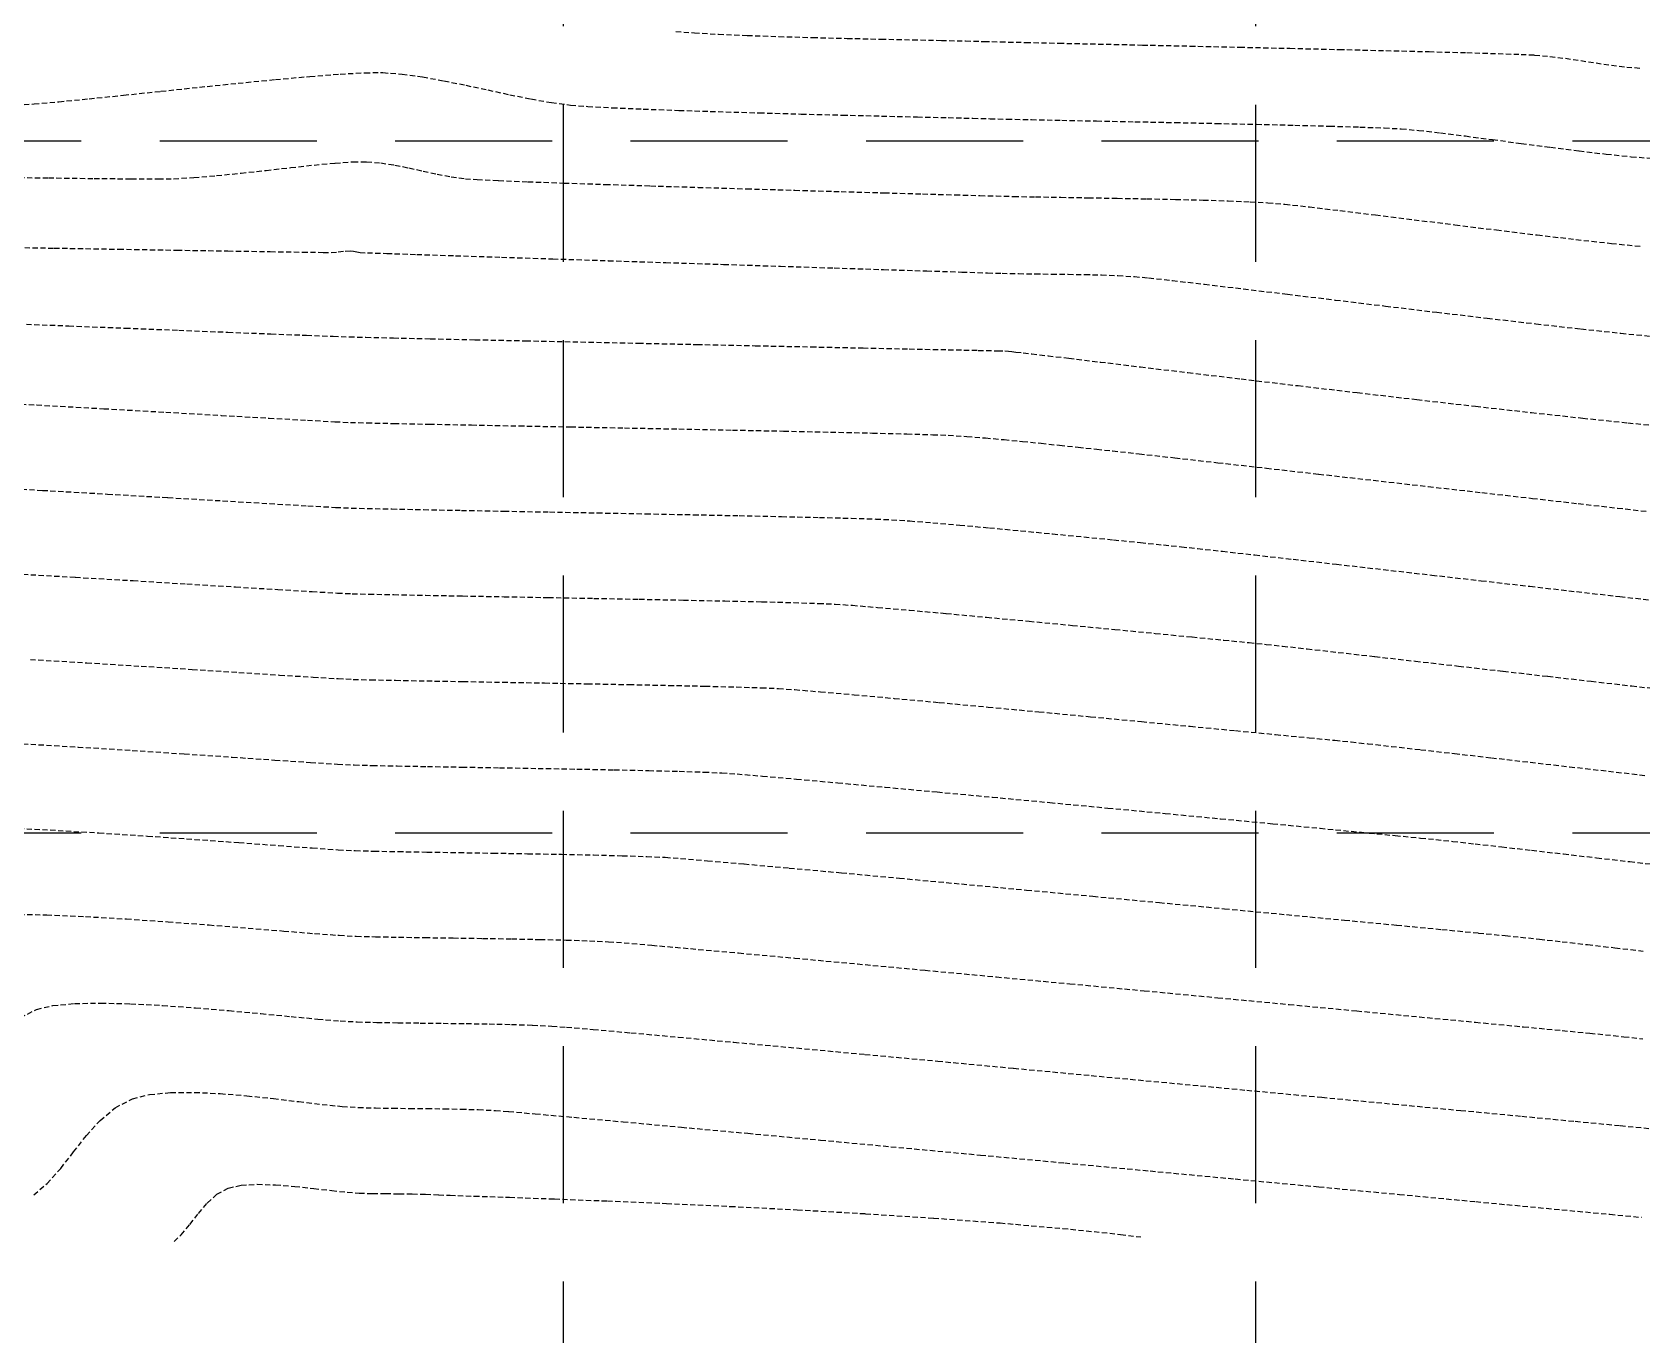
# Model space of a CAD drawing. Header units: inches. Extents: x 7994 to 10114, y 11164 to 12491.
# Drawn here: x 9227.2 to 9304.1, y 11373.2 to 11435.5 of the extents above; entities that cross this region are included whole.
import ezdxf

# ---------------------------------------------------------------- set-up
doc = ezdxf.new("R2010")
doc.units = ezdxf.units.IN
doc.header["$MEASUREMENT"] = 0
doc.linetypes.add('HIDDEN', pattern=[0.375, 0.25, -0.125])
doc.linetypes.add('x4227topo$0$HIDDEN', pattern=[0.375, 0.25, -0.125])
doc.layers.add('CONTOURS', color=43, linetype='x4227topo$0$HIDDEN')
doc.layers.add('GRID', color=254, linetype='HIDDEN')

msp = doc.modelspace()

# ---------------------------------------------------------------- linework, layer by layer
at = {"layer": 'CONTOURS', "color": 43}
for p, q in [((9257.974, 11435.53, 1236), (9258.855, 11435.46, 1236)), ((9258.855, 11435.46, 1236), (9260.01, 11435.396, 1236)), ((9260.01, 11435.396, 1236), (9261.378, 11435.338, 1236)), ((9261.378, 11435.338, 1236), (9262.899, 11435.286, 1236)), ((9262.899, 11435.286, 1236), (9264.511, 11435.24, 1236)), ((9264.511, 11435.24, 1236), (9266.154, 11435.198, 1236)), ((9266.154, 11435.198, 1236), (9267.767, 11435.162, 1236)), ((9267.767, 11435.162, 1236), (9269.289, 11435.129, 1236)), ((9269.289, 11435.129, 1236), (9270.659, 11435.1, 1236)), ((9270.659, 11435.1, 1236), (9271.816, 11435.075, 1236)), ((9271.816, 11435.075, 1236), (9272.7, 11435.053, 1236)), ((9272.7, 11435.053, 1236), (9273.475, 11435.033, 1236)), ((9273.475, 11435.033, 1236), (9274.688, 11435.005, 1236)), ((9274.688, 11435.005, 1236), (9276.27, 11434.969, 1236)), ((9276.27, 11434.969, 1236), (9278.153, 11434.927, 1236)), ((9278.153, 11434.927, 1236), (9280.267, 11434.881, 1236)), ((9280.267, 11434.881, 1236), (9282.543, 11434.83, 1236)), ((9282.543, 11434.83, 1236), (9284.914, 11434.777, 1236)), ((9284.914, 11434.777, 1236), (9287.31, 11434.723, 1236)), ((9287.31, 11434.723, 1236), (9289.662, 11434.668, 1236)), ((9289.662, 11434.668, 1236), (9291.901, 11434.614, 1236)), ((9291.901, 11434.614, 1236), (9293.959, 11434.563, 1236)), ((9293.959, 11434.563, 1236), (9295.767, 11434.515, 1236)), ((9295.767, 11434.515, 1236), (9297.256, 11434.471, 1236)), ((9297.256, 11434.471, 1236), (9298.357, 11434.434, 1236)), ((9298.357, 11434.434, 1236), (9299.001, 11434.403, 1236)), ((9299.001, 11434.403, 1236), (9299.738, 11434.336, 1236)), ((9299.738, 11434.336, 1236), (9300.472, 11434.244, 1236)), ((9240.482, 11433.38, 1235), (9241.931, 11433.492, 1235)), ((9241.931, 11433.492, 1235), (9243.115, 11433.557, 1235)), ((9243.115, 11433.557, 1235), (9243.969, 11433.562, 1235)), ((9243.969, 11433.562, 1235), (9244.891, 11433.488, 1235)), ((9244.891, 11433.488, 1235), (9245.87, 11433.352, 1235)), ((9300.472, 11434.244, 1236), (9301.205, 11434.136, 1236)), ((9301.205, 11434.136, 1236), (9301.938, 11434.024, 1236)), ((9301.938, 11434.024, 1236), (9302.671, 11433.918, 1236)), ((9302.671, 11433.918, 1236), (9303.405, 11433.829, 1236)), ((9303.405, 11433.829, 1236), (9304.14, 11433.768, 1236)), ((9233.364, 11432.67, 1235), (9235.21, 11432.865, 1235)), ((9235.21, 11432.865, 1235), (9237.055, 11433.055, 1235)), ((9237.055, 11433.055, 1235), (9238.835, 11433.231, 1235)), ((9238.835, 11433.231, 1235), (9240.482, 11433.38, 1235)), ((9245.87, 11433.352, 1235), (9246.89, 11433.17, 1235)), ((9246.89, 11433.17, 1235), (9247.934, 11432.958, 1235)), ((9247.934, 11432.958, 1235), (9248.986, 11432.731, 1235)), ((9248.986, 11432.731, 1235), (9250.03, 11432.507, 1235)), ((9226.45, 11432.015, 1235), (9227.304, 11432.067, 1235)), ((9227.304, 11432.067, 1235), (9228.488, 11432.169, 1235)), ((9228.488, 11432.169, 1235), (9229.937, 11432.311, 1235)), ((9229.937, 11432.311, 1235), (9231.584, 11432.482, 1235)), ((9231.584, 11432.482, 1235), (9233.364, 11432.67, 1235)), ((9250.03, 11432.507, 1235), (9251.048, 11432.301, 1235)), ((9251.048, 11432.301, 1235), (9252.025, 11432.129, 1235)), ((9252.025, 11432.129, 1235), (9252.943, 11432.008, 1235)), ((9252.943, 11432.008, 1235), (9253.759, 11431.945, 1235)), ((9253.759, 11431.945, 1235), (9254.937, 11431.882, 1235)), ((9254.937, 11431.882, 1235), (9256.412, 11431.819, 1235)), ((9256.412, 11431.819, 1235), (9258.118, 11431.757, 1235)), ((9258.118, 11431.757, 1235), (9259.988, 11431.696, 1235)), ((9259.988, 11431.696, 1235), (9261.958, 11431.638, 1235)), ((9261.958, 11431.638, 1235), (9263.961, 11431.583, 1235)), ((9263.961, 11431.583, 1235), (9265.931, 11431.532, 1235)), ((9265.931, 11431.532, 1235), (9267.803, 11431.486, 1235)), ((9267.803, 11431.486, 1235), (9269.51, 11431.445, 1235)), ((9269.51, 11431.445, 1235), (9270.987, 11431.409, 1235)), ((9270.987, 11431.409, 1235), (9272.167, 11431.38, 1235)), ((9272.167, 11431.38, 1235), (9272.985, 11431.359, 1235)), ((9272.985, 11431.359, 1235), (9273.797, 11431.339, 1235)), ((9273.797, 11431.339, 1235), (9274.958, 11431.314, 1235)), ((9274.958, 11431.314, 1235), (9276.406, 11431.284, 1235)), ((9276.406, 11431.284, 1235), (9278.076, 11431.251, 1235)), ((9278.076, 11431.251, 1235), (9279.906, 11431.215, 1235)), ((9279.906, 11431.215, 1235), (9281.83, 11431.176, 1235)), ((9281.83, 11431.176, 1235), (9283.787, 11431.135, 1235)), ((9283.787, 11431.135, 1235), (9285.712, 11431.092, 1235)), ((9285.712, 11431.092, 1235), (9287.541, 11431.048, 1235)), ((9287.541, 11431.048, 1235), (9289.211, 11431.004, 1235)), ((9289.211, 11431.004, 1235), (9290.657, 11430.96, 1235)), ((9290.657, 11430.96, 1235), (9291.818, 11430.916, 1235)), ((9291.818, 11430.916, 1235), (9292.628, 11430.873, 1235)), ((9292.628, 11430.873, 1235), (9293.468, 11430.799, 1235)), ((9293.468, 11430.799, 1235), (9294.505, 11430.682, 1235)), ((9294.505, 11430.682, 1235), (9295.697, 11430.532, 1235)), ((9295.697, 11430.532, 1235), (9296.999, 11430.36, 1235)), ((9296.999, 11430.36, 1235), (9298.367, 11430.177, 1235)), ((9298.367, 11430.177, 1235), (9299.757, 11429.993, 1235)), ((9299.757, 11429.993, 1235), (9301.126, 11429.819, 1235)), ((9301.126, 11429.819, 1235), (9302.428, 11429.666, 1235)), ((9302.428, 11429.666, 1235), (9303.621, 11429.543, 1235)), ((9237.194, 11428.756, 1234), (9238.39, 11428.889, 1234)), ((9238.39, 11428.889, 1234), (9239.569, 11429.022, 1234)), ((9239.569, 11429.022, 1234), (9240.685, 11429.143, 1234)), ((9240.685, 11429.143, 1234), (9241.692, 11429.238, 1234)), ((9241.692, 11429.238, 1234), (9242.542, 11429.296, 1234)), ((9242.542, 11429.296, 1234), (9243.191, 11429.304, 1234)), ((9243.191, 11429.304, 1234), (9243.872, 11429.246, 1234)), ((9243.872, 11429.246, 1234), (9244.547, 11429.141, 1234)), ((9244.547, 11429.141, 1234), (9245.219, 11429.005, 1234)), ((9245.219, 11429.005, 1234), (9245.89, 11428.855, 1234)), ((9303.621, 11429.543, 1235), (9304.66, 11429.462, 1235)), ((9225.469, 11428.564, 1234), (9227.993, 11428.529, 1234)), ((9227.993, 11428.529, 1234), (9230.174, 11428.502, 1234)), ((9230.174, 11428.502, 1234), (9231.944, 11428.486, 1234)), ((9231.944, 11428.486, 1234), (9233.234, 11428.482, 1234)), ((9233.234, 11428.482, 1234), (9233.975, 11428.49, 1234)), ((9233.975, 11428.49, 1234), (9234.941, 11428.544, 1234)), ((9234.941, 11428.544, 1234), (9236.029, 11428.637, 1234)), ((9236.029, 11428.637, 1234), (9237.194, 11428.756, 1234)), ((9245.89, 11428.855, 1234), (9246.561, 11428.708, 1234)), ((9246.561, 11428.708, 1234), (9247.234, 11428.579, 1234)), ((9247.234, 11428.579, 1234), (9247.912, 11428.486, 1234)), ((9247.912, 11428.486, 1234), (9248.479, 11428.449, 1234)), ((9248.479, 11428.449, 1234), (9249.499, 11428.401, 1234)), ((9249.499, 11428.401, 1234), (9250.904, 11428.346, 1234)), ((9250.904, 11428.346, 1234), (9252.627, 11428.284, 1234)), ((9252.627, 11428.284, 1234), (9254.601, 11428.218, 1234)), ((9254.601, 11428.218, 1234), (9256.757, 11428.149, 1234)), ((9256.757, 11428.149, 1234), (9259.029, 11428.078, 1234)), ((9259.029, 11428.078, 1234), (9261.35, 11428.008, 1234)), ((9261.35, 11428.008, 1234), (9263.651, 11427.94, 1234)), ((9263.651, 11427.94, 1234), (9265.865, 11427.875, 1234)), ((9265.865, 11427.875, 1234), (9267.924, 11427.816, 1234)), ((9267.924, 11427.816, 1234), (9269.762, 11427.764, 1234)), ((9269.762, 11427.764, 1234), (9271.311, 11427.72, 1234)), ((9271.311, 11427.72, 1234), (9272.503, 11427.686, 1234)), ((9272.503, 11427.686, 1234), (9273.271, 11427.665, 1234)), ((9273.271, 11427.665, 1234), (9274.114, 11427.644, 1234)), ((9274.114, 11427.644, 1234), (9275.16, 11427.624, 1234)), ((9275.16, 11427.624, 1234), (9276.363, 11427.603, 1234)), ((9276.363, 11427.603, 1234), (9277.679, 11427.58, 1234)), ((9277.679, 11427.58, 1234), (9279.062, 11427.557, 1234)), ((9279.062, 11427.557, 1234), (9280.467, 11427.53, 1234)), ((9280.467, 11427.53, 1234), (9281.85, 11427.501, 1234)), ((9281.85, 11427.501, 1234), (9283.166, 11427.469, 1234)), ((9283.166, 11427.469, 1234), (9284.368, 11427.432, 1234)), ((9284.368, 11427.432, 1234), (9285.413, 11427.39, 1234)), ((9285.413, 11427.39, 1234), (9286.255, 11427.344, 1234)), ((9286.255, 11427.344, 1234), (9287.069, 11427.271, 1234)), ((9287.069, 11427.271, 1234), (9288.24, 11427.142, 1234)), ((9288.24, 11427.142, 1234), (9289.703, 11426.969, 1234)), ((9289.703, 11426.969, 1234), (9291.393, 11426.761, 1234)), ((9291.393, 11426.761, 1234), (9293.246, 11426.53, 1234)), ((9293.246, 11426.53, 1234), (9295.196, 11426.287, 1234)), ((9295.196, 11426.287, 1234), (9297.178, 11426.041, 1234)), ((9297.178, 11426.041, 1234), (9299.128, 11425.804, 1234)), ((9299.128, 11425.804, 1234), (9300.981, 11425.586, 1234)), ((9224.981, 11425.229, 1233), (9228.27, 11425.173, 1233)), ((9228.27, 11425.173, 1233), (9231.342, 11425.122, 1233)), ((9231.342, 11425.122, 1233), (9234.131, 11425.077, 1233)), ((9234.131, 11425.077, 1233), (9236.57, 11425.038, 1233)), ((9236.57, 11425.038, 1233), (9238.593, 11425.006, 1233)), ((9241.838, 11424.992, 1233), (9242.174, 11425.03, 1233)), ((9242.174, 11425.03, 1233), (9242.414, 11425.045, 1233)), ((9242.414, 11425.045, 1233), (9242.57, 11425.025, 1233)), ((9242.57, 11425.025, 1233), (9242.725, 11424.991, 1233)), ((9300.981, 11425.586, 1234), (9302.672, 11425.398, 1234)), ((9302.672, 11425.398, 1234), (9304.136, 11425.25, 1234)), ((9238.593, 11425.006, 1233), (9240.133, 11424.983, 1233)), ((9240.133, 11424.983, 1233), (9241.125, 11424.969, 1233)), ((9241.125, 11424.969, 1233), (9241.5, 11424.965, 1233)), ((9241.5, 11424.965, 1233), (9241.838, 11424.992, 1233)), ((9242.725, 11424.991, 1233), (9242.881, 11424.964, 1233)), ((9242.881, 11424.964, 1233), (9243.229, 11424.951, 1233)), ((9243.229, 11424.951, 1233), (9244.158, 11424.92, 1233)), ((9244.158, 11424.92, 1233), (9245.59, 11424.872, 1233)), ((9245.59, 11424.872, 1233), (9247.444, 11424.811, 1233)), ((9247.444, 11424.811, 1233), (9249.641, 11424.739, 1233)), ((9249.641, 11424.739, 1233), (9252.1, 11424.659, 1233)), ((9252.1, 11424.659, 1233), (9254.742, 11424.573, 1233)), ((9254.742, 11424.573, 1233), (9257.487, 11424.484, 1233)), ((9257.487, 11424.484, 1233), (9260.255, 11424.395, 1233)), ((9260.255, 11424.395, 1233), (9262.965, 11424.307, 1233)), ((9262.965, 11424.307, 1233), (9265.539, 11424.224, 1233)), ((9265.539, 11424.224, 1233), (9267.896, 11424.149, 1233)), ((9267.896, 11424.149, 1233), (9269.956, 11424.083, 1233)), ((9269.956, 11424.083, 1233), (9271.639, 11424.03, 1233)), ((9271.639, 11424.03, 1233), (9272.866, 11423.991, 1233)), ((9272.866, 11423.991, 1233), (9273.556, 11423.97, 1233)), ((9273.556, 11423.97, 1233), (9274.347, 11423.952, 1233)), ((9274.347, 11423.952, 1233), (9275.138, 11423.941, 1233)), ((9275.138, 11423.941, 1233), (9275.929, 11423.932, 1233)), ((9275.929, 11423.932, 1233), (9276.72, 11423.924, 1233)), ((9276.72, 11423.924, 1233), (9277.511, 11423.911, 1233)), ((9277.511, 11423.911, 1233), (9278.302, 11423.891, 1233)), ((9278.302, 11423.891, 1233), (9279.092, 11423.86, 1233)), ((9279.092, 11423.86, 1233), (9279.882, 11423.814, 1233)), ((9279.882, 11423.814, 1233), (9280.557, 11423.751, 1233)), ((9280.557, 11423.751, 1233), (9281.696, 11423.625, 1233)), ((9281.696, 11423.625, 1233), (9283.228, 11423.446, 1233)), ((9283.228, 11423.446, 1233), (9285.082, 11423.225, 1233)), ((9285.082, 11423.225, 1233), (9287.189, 11422.971, 1233)), ((9287.189, 11422.971, 1233), (9289.479, 11422.693, 1233)), ((9289.479, 11422.693, 1233), (9291.881, 11422.403, 1233)), ((9291.881, 11422.403, 1233), (9294.326, 11422.11, 1233)), ((9294.326, 11422.11, 1233), (9296.744, 11421.824, 1233)), ((9226.186, 11421.568, 1232), (9228.959, 11421.457, 1232)), ((9228.959, 11421.457, 1232), (9231.66, 11421.35, 1232)), ((9231.66, 11421.35, 1232), (9234.218, 11421.248, 1232)), ((9234.218, 11421.248, 1232), (9236.563, 11421.155, 1232)), ((9296.744, 11421.824, 1233), (9299.064, 11421.554, 1233)), ((9299.064, 11421.554, 1233), (9301.216, 11421.312, 1233)), ((9301.216, 11421.312, 1233), (9303.13, 11421.105, 1233)), ((9236.563, 11421.155, 1232), (9238.622, 11421.074, 1232)), ((9238.622, 11421.074, 1232), (9240.323, 11421.009, 1232)), ((9240.323, 11421.009, 1232), (9241.597, 11420.961, 1232)), ((9241.597, 11420.961, 1232), (9242.37, 11420.934, 1232)), ((9242.37, 11420.934, 1232), (9243.16, 11420.913, 1232)), ((9243.16, 11420.913, 1232), (9244.477, 11420.882, 1232)), ((9244.477, 11420.882, 1232), (9246.241, 11420.842, 1232)), ((9246.241, 11420.842, 1232), (9248.373, 11420.796, 1232)), ((9248.373, 11420.796, 1232), (9250.793, 11420.743, 1232)), ((9250.793, 11420.743, 1232), (9253.422, 11420.687, 1232)), ((9253.422, 11420.687, 1232), (9256.18, 11420.628, 1232)), ((9256.18, 11420.628, 1232), (9258.988, 11420.569, 1232)), ((9258.988, 11420.569, 1232), (9261.766, 11420.51, 1232)), ((9261.766, 11420.51, 1232), (9264.435, 11420.454, 1232)), ((9264.435, 11420.454, 1232), (9266.914, 11420.402, 1232)), ((9303.13, 11421.105, 1233), (9304.737, 11420.946, 1233)), ((9266.914, 11420.402, 1232), (9269.125, 11420.356, 1232)), ((9269.125, 11420.356, 1232), (9270.988, 11420.317, 1232)), ((9270.988, 11420.317, 1232), (9272.423, 11420.287, 1232)), ((9272.423, 11420.287, 1232), (9273.351, 11420.267, 1232)), ((9273.351, 11420.267, 1232), (9273.692, 11420.259, 1232)), ((9273.692, 11420.259, 1232), (9273.861, 11420.245, 1232)), ((9273.861, 11420.245, 1232), (9274.03, 11420.228, 1232)), ((9274.03, 11420.228, 1232), (9274.222, 11420.206, 1232)), ((9274.222, 11420.206, 1232), (9274.568, 11420.167, 1232)), ((9274.568, 11420.167, 1232), (9274.977, 11420.121, 1232)), ((9274.977, 11420.121, 1232), (9275.354, 11420.078, 1232)), ((9275.354, 11420.078, 1232), (9275.757, 11420.029, 1232)), ((9275.757, 11420.029, 1232), (9276.747, 11419.91, 1232)), ((9276.747, 11419.91, 1232), (9278.244, 11419.729, 1232)), ((9278.244, 11419.729, 1232), (9280.168, 11419.497, 1232)), ((9280.168, 11419.497, 1232), (9282.438, 11419.224, 1232)), ((9282.438, 11419.224, 1232), (9284.975, 11418.922, 1232)), ((9284.975, 11418.922, 1232), (9287.698, 11418.599, 1232)), ((9287.698, 11418.599, 1232), (9290.527, 11418.267, 1232)), ((9290.527, 11418.267, 1232), (9293.382, 11417.935, 1232)), ((9224.057, 11417.86, 1231), (9227.431, 11417.677, 1231)), ((9227.431, 11417.677, 1231), (9230.633, 11417.498, 1231)), ((9230.633, 11417.498, 1231), (9233.597, 11417.331, 1231)), ((9293.382, 11417.935, 1232), (9296.184, 11417.614, 1232)), ((9296.184, 11417.614, 1232), (9298.851, 11417.315, 1232)), ((9233.597, 11417.331, 1231), (9236.252, 11417.179, 1231)), ((9236.252, 11417.179, 1231), (9238.531, 11417.049, 1231)), ((9238.531, 11417.049, 1231), (9240.363, 11416.946, 1231)), ((9240.363, 11416.946, 1231), (9241.682, 11416.875, 1231)), ((9241.682, 11416.875, 1231), (9242.417, 11416.841, 1231)), ((9242.417, 11416.841, 1231), (9243.216, 11416.821, 1231)), ((9243.216, 11416.821, 1231), (9244.497, 11416.793, 1231)), ((9244.497, 11416.793, 1231), (9246.184, 11416.759, 1231)), ((9246.184, 11416.759, 1231), (9248.204, 11416.72, 1231)), ((9248.204, 11416.72, 1231), (9250.482, 11416.676, 1231)), ((9250.482, 11416.676, 1231), (9252.942, 11416.629, 1231)), ((9252.942, 11416.629, 1231), (9255.511, 11416.579, 1231)), ((9255.511, 11416.579, 1231), (9258.113, 11416.529, 1231)), ((9298.851, 11417.315, 1232), (9301.304, 11417.047, 1232)), ((9301.304, 11417.047, 1232), (9303.462, 11416.82, 1232)), ((9303.462, 11416.82, 1232), (9305.246, 11416.646, 1232)), ((9258.113, 11416.529, 1231), (9260.674, 11416.478, 1231)), ((9260.674, 11416.478, 1231), (9263.118, 11416.428, 1231)), ((9263.118, 11416.428, 1231), (9265.372, 11416.379, 1231)), ((9265.372, 11416.379, 1231), (9267.361, 11416.334, 1231)), ((9267.361, 11416.334, 1231), (9269.009, 11416.293, 1231)), ((9269.009, 11416.293, 1231), (9270.243, 11416.256, 1231)), ((9270.243, 11416.256, 1231), (9270.987, 11416.226, 1231)), ((9270.987, 11416.226, 1231), (9271.875, 11416.168, 1231)), ((9271.875, 11416.168, 1231), (9272.763, 11416.099, 1231)), ((9272.763, 11416.099, 1231), (9273.65, 11416.02, 1231)), ((9273.65, 11416.02, 1231), (9274.537, 11415.935, 1231)), ((9274.537, 11415.935, 1231), (9275.423, 11415.844, 1231)), ((9275.423, 11415.844, 1231), (9276.309, 11415.75, 1231)), ((9276.309, 11415.75, 1231), (9277.195, 11415.656, 1231)), ((9277.195, 11415.656, 1231), (9278.08, 11415.563, 1231)), ((9278.08, 11415.563, 1231), (9278.838, 11415.482, 1231)), ((9278.838, 11415.482, 1231), (9280.11, 11415.341, 1231)), ((9280.11, 11415.341, 1231), (9281.813, 11415.15, 1231)), ((9281.813, 11415.15, 1231), (9283.867, 11414.918, 1231)), ((9283.867, 11414.918, 1231), (9286.187, 11414.656, 1231)), ((9286.187, 11414.656, 1231), (9288.691, 11414.372, 1231)), ((9288.691, 11414.372, 1231), (9291.297, 11414.077, 1231)), ((9224.459, 11413.775, 1230), (9227.706, 11413.595, 1230)), ((9227.706, 11413.595, 1230), (9230.812, 11413.418, 1230)), ((9291.297, 11414.077, 1231), (9293.923, 11413.778, 1231)), ((9293.923, 11413.778, 1231), (9296.484, 11413.487, 1231)), ((9296.484, 11413.487, 1231), (9298.9, 11413.212, 1231)), ((9230.812, 11413.418, 1230), (9233.704, 11413.249, 1230)), ((9233.704, 11413.249, 1230), (9236.312, 11413.096, 1230)), ((9236.312, 11413.096, 1230), (9238.563, 11412.963, 1230)), ((9238.563, 11412.963, 1230), (9240.387, 11412.856, 1230)), ((9240.387, 11412.856, 1230), (9241.711, 11412.783, 1230)), ((9241.711, 11412.783, 1230), (9242.465, 11412.748, 1230)), ((9242.465, 11412.748, 1230), (9243.225, 11412.729, 1230)), ((9243.225, 11412.729, 1230), (9244.397, 11412.704, 1230)), ((9298.9, 11413.212, 1231), (9301.087, 11412.963, 1231)), ((9301.087, 11412.963, 1231), (9302.963, 11412.749, 1231)), ((9302.963, 11412.749, 1231), (9304.445, 11412.581, 1231)), ((9244.397, 11412.704, 1230), (9245.918, 11412.674, 1230)), ((9245.918, 11412.674, 1230), (9247.723, 11412.64, 1230)), ((9247.723, 11412.64, 1230), (9249.751, 11412.602, 1230)), ((9249.751, 11412.602, 1230), (9251.937, 11412.561, 1230)), ((9251.937, 11412.561, 1230), (9254.218, 11412.519, 1230)), ((9254.218, 11412.519, 1230), (9256.531, 11412.475, 1230)), ((9256.531, 11412.475, 1230), (9258.812, 11412.43, 1230)), ((9258.812, 11412.43, 1230), (9260.997, 11412.386, 1230)), ((9260.997, 11412.386, 1230), (9263.025, 11412.343, 1230)), ((9263.025, 11412.343, 1230), (9264.83, 11412.301, 1230)), ((9264.83, 11412.301, 1230), (9266.35, 11412.261, 1230)), ((9266.35, 11412.261, 1230), (9267.522, 11412.225, 1230)), ((9267.522, 11412.225, 1230), (9268.282, 11412.192, 1230)), ((9268.282, 11412.192, 1230), (9269.144, 11412.133, 1230)), ((9269.144, 11412.133, 1230), (9270.246, 11412.046, 1230)), ((9270.246, 11412.046, 1230), (9271.532, 11411.934, 1230)), ((9271.532, 11411.934, 1230), (9272.95, 11411.805, 1230)), ((9272.95, 11411.805, 1230), (9274.448, 11411.664, 1230)), ((9274.448, 11411.664, 1230), (9275.972, 11411.517, 1230)), ((9275.972, 11411.517, 1230), (9277.469, 11411.37, 1230)), ((9277.469, 11411.37, 1230), (9278.887, 11411.228, 1230)), ((9278.887, 11411.228, 1230), (9280.172, 11411.099, 1230)), ((9280.172, 11411.099, 1230), (9281.271, 11410.987, 1230)), ((9281.271, 11410.987, 1230), (9282.131, 11410.898, 1230)), ((9282.131, 11410.898, 1230), (9282.895, 11410.816, 1230)), ((9282.895, 11410.816, 1230), (9284.083, 11410.684, 1230)), ((9284.083, 11410.684, 1230), (9285.629, 11410.51, 1230)), ((9285.629, 11410.51, 1230), (9287.468, 11410.301, 1230)), ((9287.468, 11410.301, 1230), (9289.535, 11410.066, 1230)), ((9289.535, 11410.066, 1230), (9291.766, 11409.811, 1230)), ((9291.766, 11409.811, 1230), (9294.094, 11409.545, 1230)), ((9226.397, 11409.608, 1229), (9229.277, 11409.443, 1229)), ((9229.277, 11409.443, 1229), (9232.034, 11409.279, 1229)), ((9232.034, 11409.279, 1229), (9234.606, 11409.123, 1229)), ((9234.606, 11409.123, 1229), (9236.931, 11408.98, 1229)), ((9236.931, 11408.98, 1229), (9238.946, 11408.857, 1229)), ((9294.094, 11409.545, 1230), (9296.454, 11409.275, 1230)), ((9296.454, 11409.275, 1230), (9298.782, 11409.009, 1230)), ((9298.782, 11409.009, 1230), (9301.012, 11408.754, 1230)), ((9238.946, 11408.857, 1229), (9240.589, 11408.757, 1229)), ((9240.589, 11408.757, 1229), (9241.799, 11408.688, 1229)), ((9241.799, 11408.688, 1229), (9242.512, 11408.655, 1229)), ((9242.512, 11408.655, 1229), (9243.303, 11408.635, 1229)), ((9243.303, 11408.635, 1229), (9244.489, 11408.61, 1229)), ((9244.489, 11408.61, 1229), (9246.005, 11408.581, 1229)), ((9246.005, 11408.581, 1229), (9247.784, 11408.548, 1229)), ((9247.784, 11408.548, 1229), (9249.762, 11408.512, 1229)), ((9249.762, 11408.512, 1229), (9251.871, 11408.474, 1229)), ((9251.871, 11408.474, 1229), (9254.045, 11408.434, 1229)), ((9254.045, 11408.434, 1229), (9256.22, 11408.392, 1229)), ((9256.22, 11408.392, 1229), (9258.329, 11408.351, 1229)), ((9258.329, 11408.351, 1229), (9260.306, 11408.309, 1229)), ((9260.306, 11408.309, 1229), (9262.085, 11408.269, 1229)), ((9262.085, 11408.269, 1229), (9263.6, 11408.23, 1229)), ((9263.6, 11408.23, 1229), (9264.786, 11408.192, 1229)), ((9264.786, 11408.192, 1229), (9265.577, 11408.158, 1229)), ((9265.577, 11408.158, 1229), (9266.404, 11408.1, 1229)), ((9301.012, 11408.754, 1230), (9303.08, 11408.519, 1230)), ((9303.08, 11408.519, 1230), (9304.919, 11408.311, 1230)), ((9266.404, 11408.1, 1229), (9267.61, 11408.001, 1229)), ((9267.61, 11408.001, 1229), (9269.127, 11407.869, 1229)), ((9269.127, 11407.869, 1229), (9270.885, 11407.71, 1229)), ((9270.885, 11407.71, 1229), (9272.815, 11407.531, 1229)), ((9272.815, 11407.531, 1229), (9274.849, 11407.34, 1229)), ((9274.849, 11407.34, 1229), (9276.917, 11407.143, 1229)), ((9276.917, 11407.143, 1229), (9278.95, 11406.947, 1229)), ((9278.95, 11406.947, 1229), (9280.88, 11406.759, 1229)), ((9280.88, 11406.759, 1229), (9282.637, 11406.587, 1229)), ((9282.637, 11406.587, 1229), (9284.153, 11406.438, 1229)), ((9284.153, 11406.438, 1229), (9285.357, 11406.318, 1229)), ((9285.357, 11406.318, 1229), (9286.182, 11406.234, 1229)), ((9286.182, 11406.234, 1229), (9286.965, 11406.15, 1229)), ((9286.965, 11406.15, 1229), (9288.133, 11406.02, 1229)), ((9288.133, 11406.02, 1229), (9289.622, 11405.852, 1229)), ((9289.622, 11405.852, 1229), (9291.368, 11405.653, 1229)), ((9227.131, 11405.512, 1228), (9229.823, 11405.352, 1228)), ((9229.823, 11405.352, 1228), (9232.422, 11405.192, 1228)), ((9232.422, 11405.192, 1228), (9234.866, 11405.038, 1228)), ((9234.866, 11405.038, 1228), (9237.092, 11404.895, 1228)), ((9291.368, 11405.653, 1229), (9293.306, 11405.432, 1229)), ((9293.306, 11405.432, 1229), (9295.373, 11405.195, 1229)), ((9295.373, 11405.195, 1229), (9297.504, 11404.951, 1229)), ((9237.092, 11404.895, 1228), (9239.037, 11404.769, 1228)), ((9239.037, 11404.769, 1228), (9240.638, 11404.668, 1228)), ((9240.638, 11404.668, 1228), (9241.833, 11404.597, 1228)), ((9241.833, 11404.597, 1228), (9242.559, 11404.562, 1228)), ((9242.559, 11404.562, 1228), (9243.382, 11404.541, 1228)), ((9243.382, 11404.541, 1228), (9244.574, 11404.517, 1228)), ((9244.574, 11404.517, 1228), (9246.07, 11404.489, 1228)), ((9246.07, 11404.489, 1228), (9247.801, 11404.458, 1228)), ((9247.801, 11404.458, 1228), (9249.7, 11404.424, 1228)), ((9249.7, 11404.424, 1228), (9251.7, 11404.389, 1228)), ((9251.7, 11404.389, 1228), (9253.733, 11404.352, 1228)), ((9253.733, 11404.352, 1228), (9255.733, 11404.313, 1228)), ((9255.733, 11404.313, 1228), (9257.632, 11404.275, 1228)), ((9257.632, 11404.275, 1228), (9259.363, 11404.236, 1228)), ((9297.504, 11404.951, 1229), (9299.636, 11404.707, 1229)), ((9299.636, 11404.707, 1229), (9301.703, 11404.471, 1229)), ((9301.703, 11404.471, 1229), (9303.641, 11404.25, 1229)), ((9259.363, 11404.236, 1228), (9260.857, 11404.198, 1228)), ((9260.857, 11404.198, 1228), (9262.05, 11404.16, 1228)), ((9262.05, 11404.16, 1228), (9262.871, 11404.124, 1228)), ((9262.871, 11404.124, 1228), (9263.651, 11404.069, 1228)), ((9263.651, 11404.069, 1228), (9264.878, 11403.967, 1228)), ((9264.878, 11403.967, 1228), (9266.485, 11403.826, 1228)), ((9266.485, 11403.826, 1228), (9268.401, 11403.653, 1228)), ((9268.401, 11403.653, 1228), (9270.559, 11403.455, 1228)), ((9303.641, 11404.25, 1229), (9305.387, 11404.052, 1229)), ((9270.559, 11403.455, 1228), (9272.889, 11403.238, 1228)), ((9272.889, 11403.238, 1228), (9275.322, 11403.009, 1228)), ((9275.322, 11403.009, 1228), (9277.79, 11402.775, 1228)), ((9277.79, 11402.775, 1228), (9280.223, 11402.543, 1228)), ((9280.223, 11402.543, 1228), (9282.552, 11402.319, 1228)), ((9282.552, 11402.319, 1228), (9284.709, 11402.111, 1228)), ((9284.709, 11402.111, 1228), (9286.625, 11401.925, 1228)), ((9226.769, 11401.483, 1227), (9229.4, 11401.328, 1227)), ((9229.4, 11401.328, 1227), (9231.995, 11401.165, 1227)), ((9286.625, 11401.925, 1228), (9288.23, 11401.769, 1228)), ((9288.23, 11401.769, 1228), (9289.456, 11401.648, 1228)), ((9289.456, 11401.648, 1228), (9290.233, 11401.569, 1228)), ((9290.233, 11401.569, 1228), (9291.031, 11401.484, 1228)), ((9291.031, 11401.484, 1228), (9292.161, 11401.358, 1228)), ((9292.161, 11401.358, 1228), (9293.563, 11401.199, 1228)), ((9293.563, 11401.199, 1228), (9295.175, 11401.016, 1228)), ((9231.995, 11401.165, 1227), (9234.48, 11401.001, 1227)), ((9234.48, 11401.001, 1227), (9236.778, 11400.845, 1227)), ((9236.778, 11400.845, 1227), (9238.815, 11400.705, 1227)), ((9238.815, 11400.705, 1227), (9240.516, 11400.59, 1227)), ((9240.516, 11400.59, 1227), (9241.805, 11400.509, 1227)), ((9241.805, 11400.509, 1227), (9242.606, 11400.469, 1227)), ((9242.606, 11400.469, 1227), (9243.461, 11400.447, 1227)), ((9243.461, 11400.447, 1227), (9244.648, 11400.424, 1227)), ((9244.648, 11400.424, 1227), (9246.1, 11400.397, 1227)), ((9295.175, 11401.016, 1228), (9296.939, 11400.814, 1228)), ((9296.939, 11400.814, 1228), (9298.793, 11400.601, 1228)), ((9298.793, 11400.601, 1228), (9300.677, 11400.384, 1228)), ((9246.1, 11400.397, 1227), (9247.752, 11400.369, 1227)), ((9247.752, 11400.369, 1227), (9249.537, 11400.339, 1227)), ((9249.537, 11400.339, 1227), (9251.388, 11400.307, 1227)), ((9251.388, 11400.307, 1227), (9253.238, 11400.273, 1227)), ((9253.238, 11400.273, 1227), (9255.023, 11400.239, 1227)), ((9255.023, 11400.239, 1227), (9256.674, 11400.203, 1227)), ((9256.674, 11400.203, 1227), (9258.126, 11400.166, 1227)), ((9258.126, 11400.166, 1227), (9259.313, 11400.129, 1227)), ((9259.313, 11400.129, 1227), (9260.166, 11400.091, 1227)), ((9260.166, 11400.091, 1227), (9260.897, 11400.038, 1227)), ((9260.897, 11400.038, 1227), (9262.106, 11399.937, 1227)), ((9262.106, 11399.937, 1227), (9263.731, 11399.794, 1227)), ((9263.731, 11399.794, 1227), (9265.706, 11399.616, 1227)), ((9300.677, 11400.384, 1228), (9302.531, 11400.172, 1228)), ((9302.531, 11400.172, 1228), (9304.295, 11399.97, 1228)), ((9265.706, 11399.616, 1227), (9267.969, 11399.409, 1227)), ((9267.969, 11399.409, 1227), (9270.455, 11399.179, 1227)), ((9270.455, 11399.179, 1227), (9273.101, 11398.932, 1227)), ((9273.101, 11398.932, 1227), (9275.842, 11398.674, 1227)), ((9275.842, 11398.674, 1227), (9278.616, 11398.412, 1227)), ((9278.616, 11398.412, 1227), (9281.357, 11398.152, 1227)), ((9281.357, 11398.152, 1227), (9284.002, 11397.9, 1227)), ((9225.828, 11397.476, 1226), (9228.075, 11397.363, 1226)), ((9228.075, 11397.363, 1226), (9230.398, 11397.225, 1226)), ((9284.002, 11397.9, 1227), (9286.488, 11397.662, 1227)), ((9286.488, 11397.662, 1227), (9288.75, 11397.444, 1227)), ((9288.75, 11397.444, 1227), (9290.724, 11397.254, 1227)), ((9230.398, 11397.225, 1226), (9232.724, 11397.073, 1226)), ((9232.724, 11397.073, 1226), (9234.979, 11396.914, 1226)), ((9234.979, 11396.914, 1226), (9237.091, 11396.76, 1226)), ((9237.091, 11396.76, 1226), (9238.987, 11396.619, 1226)), ((9238.987, 11396.619, 1226), (9240.595, 11396.502, 1226)), ((9290.724, 11397.254, 1227), (9292.347, 11397.096, 1227)), ((9292.347, 11397.096, 1227), (9293.555, 11396.978, 1227)), ((9293.555, 11396.978, 1227), (9294.284, 11396.905, 1227)), ((9294.284, 11396.905, 1227), (9295.093, 11396.818, 1227)), ((9295.093, 11396.818, 1227), (9296.159, 11396.699, 1227)), ((9296.159, 11396.699, 1227), (9297.431, 11396.555, 1227)), ((9240.595, 11396.502, 1226), (9241.841, 11396.418, 1226)), ((9241.841, 11396.418, 1226), (9242.654, 11396.376, 1226)), ((9242.654, 11396.376, 1226), (9243.539, 11396.354, 1226)), ((9243.539, 11396.354, 1226), (9244.701, 11396.331, 1226)), ((9244.701, 11396.331, 1226), (9246.079, 11396.308, 1226)), ((9246.079, 11396.308, 1226), (9247.609, 11396.283, 1226)), ((9247.609, 11396.283, 1226), (9249.232, 11396.257, 1226)), ((9249.232, 11396.257, 1226), (9250.885, 11396.229, 1226)), ((9250.885, 11396.229, 1226), (9252.508, 11396.2, 1226)), ((9252.508, 11396.2, 1226), (9254.038, 11396.168, 1226)), ((9254.038, 11396.168, 1226), (9255.415, 11396.134, 1226)), ((9255.415, 11396.134, 1226), (9256.576, 11396.097, 1226)), ((9256.576, 11396.097, 1226), (9257.461, 11396.057, 1226)), ((9257.461, 11396.057, 1226), (9258.198, 11396.003, 1226)), ((9258.198, 11396.003, 1226), (9259.477, 11395.895, 1226)), ((9259.477, 11395.895, 1226), (9261.229, 11395.74, 1226)), ((9297.431, 11396.555, 1227), (9298.857, 11396.392, 1227)), ((9298.857, 11396.392, 1227), (9300.385, 11396.216, 1227)), ((9300.385, 11396.216, 1227), (9301.966, 11396.034, 1227)), ((9301.966, 11396.034, 1227), (9303.546, 11395.852, 1227)), ((9303.546, 11395.852, 1227), (9305.075, 11395.676, 1227)), ((9261.229, 11395.74, 1226), (9263.388, 11395.545, 1226)), ((9263.388, 11395.545, 1226), (9265.884, 11395.316, 1226)), ((9265.884, 11395.316, 1226), (9268.652, 11395.06, 1226)), ((9268.652, 11395.06, 1226), (9271.623, 11394.783, 1226)), ((9271.623, 11394.783, 1226), (9274.728, 11394.492, 1226)), ((9274.728, 11394.492, 1226), (9277.902, 11394.194, 1226)), ((9277.902, 11394.194, 1226), (9281.075, 11393.894, 1226)), ((9281.075, 11393.894, 1226), (9284.181, 11393.6, 1226)), ((9284.181, 11393.6, 1226), (9287.151, 11393.317, 1226)), ((9226.227, 11393.338, 1225), (9227.911, 11393.304, 1225)), ((9227.911, 11393.304, 1225), (9229.763, 11393.224, 1225)), ((9229.763, 11393.224, 1225), (9231.718, 11393.11, 1225)), ((9231.718, 11393.11, 1225), (9233.708, 11392.973, 1225)), ((9233.708, 11392.973, 1225), (9235.668, 11392.824, 1225)), ((9235.668, 11392.824, 1225), (9237.531, 11392.673, 1225)), ((9287.151, 11393.317, 1226), (9289.918, 11393.053, 1226)), ((9289.918, 11393.053, 1226), (9292.414, 11392.814, 1226)), ((9292.414, 11392.814, 1226), (9294.571, 11392.607, 1226)), ((9237.531, 11392.673, 1225), (9239.233, 11392.533, 1225)), ((9239.233, 11392.533, 1225), (9240.705, 11392.414, 1225)), ((9240.705, 11392.414, 1225), (9241.883, 11392.327, 1225)), ((9241.883, 11392.327, 1225), (9242.701, 11392.283, 1225)), ((9242.701, 11392.283, 1225), (9243.614, 11392.26, 1225)), ((9243.614, 11392.26, 1225), (9244.723, 11392.24, 1225)), ((9244.723, 11392.24, 1225), (9245.977, 11392.22, 1225)), ((9245.977, 11392.22, 1225), (9247.329, 11392.201, 1225)), ((9247.329, 11392.201, 1225), (9248.73, 11392.18, 1225)), ((9248.73, 11392.18, 1225), (9250.13, 11392.157, 1225)), ((9250.13, 11392.157, 1225), (9251.482, 11392.131, 1225)), ((9251.482, 11392.131, 1225), (9252.736, 11392.101, 1225)), ((9252.736, 11392.101, 1225), (9253.844, 11392.065, 1225)), ((9253.844, 11392.065, 1225), (9254.756, 11392.023, 1225)), ((9254.756, 11392.023, 1225), (9255.495, 11391.968, 1225)), ((9255.495, 11391.968, 1225), (9256.823, 11391.855, 1225)), ((9294.571, 11392.607, 1226), (9296.322, 11392.438, 1226)), ((9296.322, 11392.438, 1226), (9297.6, 11392.313, 1226)), ((9297.6, 11392.313, 1226), (9298.335, 11392.24, 1226)), ((9298.335, 11392.24, 1226), (9299.236, 11392.144, 1226)), ((9299.236, 11392.144, 1226), (9300.318, 11392.023, 1226)), ((9300.318, 11392.023, 1226), (9301.536, 11391.884, 1226)), ((9256.823, 11391.855, 1225), (9258.671, 11391.691, 1225)), ((9258.671, 11391.691, 1225), (9260.97, 11391.483, 1225)), ((9260.97, 11391.483, 1225), (9263.651, 11391.238, 1225)), ((9263.651, 11391.238, 1225), (9266.643, 11390.961, 1225)), ((9301.536, 11391.884, 1226), (9302.843, 11391.732, 1226)), ((9302.843, 11391.732, 1226), (9304.196, 11391.575, 1226)), ((9266.643, 11390.961, 1225), (9269.879, 11390.66, 1225)), ((9269.879, 11390.66, 1225), (9273.288, 11390.341, 1225)), ((9273.288, 11390.341, 1225), (9276.801, 11390.012, 1225)), ((9276.801, 11390.012, 1225), (9280.349, 11389.678, 1225)), ((9280.349, 11389.678, 1225), (9283.861, 11389.346, 1225)), ((9227.424, 11388.789, 1224), (9228.201, 11388.971, 1224)), ((9228.201, 11388.971, 1224), (9229.244, 11389.067, 1224)), ((9229.244, 11389.067, 1224), (9230.501, 11389.092, 1224)), ((9230.501, 11389.092, 1224), (9231.919, 11389.057, 1224)), ((9231.919, 11389.057, 1224), (9233.445, 11388.976, 1224)), ((9233.445, 11388.976, 1224), (9235.026, 11388.862, 1224)), ((9283.861, 11389.346, 1225), (9287.27, 11389.023, 1225)), ((9287.27, 11389.023, 1225), (9290.505, 11388.716, 1225)), ((9226.659, 11388.39, 1224), (9227.424, 11388.789, 1224)), ((9235.026, 11388.862, 1224), (9236.612, 11388.727, 1224)), ((9236.612, 11388.727, 1224), (9238.148, 11388.584, 1224)), ((9238.148, 11388.584, 1224), (9239.582, 11388.446, 1224)), ((9239.582, 11388.446, 1224), (9240.862, 11388.326, 1224)), ((9240.862, 11388.326, 1224), (9241.935, 11388.236, 1224)), ((9241.935, 11388.236, 1224), (9242.748, 11388.19, 1224)), ((9242.748, 11388.19, 1224), (9243.682, 11388.167, 1224)), ((9243.682, 11388.167, 1224), (9244.69, 11388.15, 1224)), ((9244.69, 11388.15, 1224), (9245.753, 11388.136, 1224)), ((9245.753, 11388.136, 1224), (9246.848, 11388.123, 1224)), ((9246.848, 11388.123, 1224), (9247.954, 11388.109, 1224)), ((9247.954, 11388.109, 1224), (9249.048, 11388.091, 1224)), ((9290.505, 11388.716, 1225), (9293.497, 11388.431, 1225)), ((9293.497, 11388.431, 1225), (9296.177, 11388.175, 1225)), ((9296.177, 11388.175, 1225), (9298.475, 11387.955, 1225)), ((9249.048, 11388.091, 1224), (9250.111, 11388.067, 1224)), ((9250.111, 11388.067, 1224), (9251.119, 11388.034, 1224)), ((9251.119, 11388.034, 1224), (9252.051, 11387.989, 1224)), ((9252.051, 11387.989, 1224), (9252.745, 11387.937, 1224)), ((9252.745, 11387.937, 1224), (9254.023, 11387.828, 1224)), ((9254.023, 11387.828, 1224), (9255.824, 11387.668, 1224)), ((9255.824, 11387.668, 1224), (9258.085, 11387.463, 1224)), ((9258.085, 11387.463, 1224), (9260.744, 11387.219, 1224)), ((9298.475, 11387.955, 1225), (9300.322, 11387.777, 1225)), ((9300.322, 11387.777, 1225), (9301.649, 11387.649, 1225)), ((9301.649, 11387.649, 1225), (9302.386, 11387.575, 1225)), ((9302.386, 11387.575, 1225), (9303.274, 11387.481, 1225)), ((9303.274, 11387.481, 1225), (9304.17, 11387.381, 1225)), ((9260.744, 11387.219, 1224), (9263.738, 11386.943, 1224)), ((9263.738, 11386.943, 1224), (9267.005, 11386.639, 1224)), ((9267.005, 11386.639, 1224), (9270.482, 11386.314, 1224)), ((9270.482, 11386.314, 1224), (9274.108, 11385.975, 1224)), ((9274.108, 11385.975, 1224), (9277.819, 11385.626, 1224)), ((9277.819, 11385.626, 1224), (9281.553, 11385.274, 1224)), ((9281.553, 11385.274, 1224), (9285.247, 11384.926, 1224)), ((9231.178, 11384.087, 1223), (9232.005, 11384.519, 1223)), ((9232.005, 11384.519, 1223), (9232.827, 11384.719, 1223)), ((9232.827, 11384.719, 1223), (9233.832, 11384.814, 1223)), ((9233.832, 11384.814, 1223), (9234.973, 11384.822, 1223)), ((9234.973, 11384.822, 1223), (9236.203, 11384.764, 1223)), ((9236.203, 11384.764, 1223), (9237.474, 11384.658, 1223)), ((9237.474, 11384.658, 1223), (9238.74, 11384.524, 1223)), ((9238.74, 11384.524, 1223), (9239.952, 11384.381, 1223)), ((9239.952, 11384.381, 1223), (9241.064, 11384.249, 1223)), ((9285.247, 11384.926, 1224), (9288.841, 11384.586, 1224)), ((9288.841, 11384.586, 1224), (9292.27, 11384.261, 1224)), ((9292.27, 11384.261, 1224), (9295.472, 11383.958, 1224)), ((9230.456, 11383.48, 1223), (9231.178, 11384.087, 1223)), ((9241.064, 11384.249, 1223), (9242.027, 11384.148, 1223)), ((9242.027, 11384.148, 1223), (9242.795, 11384.097, 1223)), ((9242.795, 11384.097, 1223), (9243.614, 11384.077, 1223)), ((9243.614, 11384.077, 1223), (9244.433, 11384.064, 1223)), ((9244.433, 11384.064, 1223), (9245.253, 11384.056, 1223)), ((9245.253, 11384.056, 1223), (9246.072, 11384.048, 1223)), ((9246.072, 11384.048, 1223), (9246.891, 11384.038, 1223)), ((9246.891, 11384.038, 1223), (9247.71, 11384.021, 1223)), ((9247.71, 11384.021, 1223), (9248.528, 11383.995, 1223)), ((9248.528, 11383.995, 1223), (9249.346, 11383.956, 1223)), ((9249.346, 11383.956, 1223), (9249.983, 11383.906, 1223)), ((9249.983, 11383.906, 1223), (9251.256, 11383.795, 1223)), ((9251.256, 11383.795, 1223), (9253.099, 11383.629, 1223)), ((9253.099, 11383.629, 1223), (9255.449, 11383.415, 1223)), ((9295.472, 11383.958, 1224), (9298.386, 11383.681, 1224)), ((9298.386, 11383.681, 1224), (9300.949, 11383.437, 1224)), ((9229.19, 11381.973, 1223), (9229.805, 11382.756, 1223)), ((9229.805, 11382.756, 1223), (9230.456, 11383.48, 1223)), ((9255.449, 11383.415, 1223), (9258.241, 11383.157, 1223)), ((9258.241, 11383.157, 1223), (9261.409, 11382.864, 1223)), ((9261.409, 11382.864, 1223), (9264.889, 11382.54, 1223)), ((9300.949, 11383.437, 1224), (9303.097, 11383.232, 1224)), ((9303.097, 11383.232, 1224), (9304.77, 11383.072, 1224)), ((9228.576, 11381.189, 1223), (9229.19, 11381.973, 1223)), ((9264.889, 11382.54, 1223), (9268.617, 11382.191, 1223)), ((9268.617, 11382.191, 1223), (9272.526, 11381.825, 1223)), ((9227.926, 11380.461, 1223), (9228.576, 11381.189, 1223)), ((9272.526, 11381.825, 1223), (9276.554, 11381.448, 1223)), ((9276.554, 11381.448, 1223), (9280.634, 11381.064, 1223)), ((9227.299, 11379.929, 1223), (9227.926, 11380.461, 1223)), ((9237.199, 11380.384, 1222), (9237.968, 11380.428, 1222)), ((9237.968, 11380.428, 1222), (9238.839, 11380.402, 1222)), ((9280.634, 11381.064, 1223), (9284.703, 11380.682, 1223)), ((9284.703, 11380.682, 1223), (9288.695, 11380.306, 1223)), ((9235.577, 11379.532, 1222), (9236.043, 11379.953, 1222)), ((9236.043, 11379.953, 1222), (9236.586, 11380.248, 1222)), ((9236.586, 11380.248, 1222), (9237.199, 11380.384, 1222)), ((9238.839, 11380.402, 1222), (9239.757, 11380.329, 1222)), ((9239.757, 11380.329, 1222), (9240.671, 11380.231, 1222)), ((9240.671, 11380.231, 1222), (9241.525, 11380.129, 1222)), ((9241.525, 11380.129, 1222), (9242.267, 11380.046, 1222)), ((9242.267, 11380.046, 1222), (9242.843, 11380.004, 1222)), ((9242.843, 11380.004, 1222), (9243.476, 11379.989, 1222)), ((9243.476, 11379.989, 1222), (9244.109, 11379.982, 1222)), ((9244.109, 11379.982, 1222), (9244.742, 11379.976, 1222)), ((9244.742, 11379.976, 1222), (9245.376, 11379.967, 1222)), ((9245.376, 11379.967, 1222), (9246.009, 11379.951, 1222)), ((9246.009, 11379.951, 1222), (9246.641, 11379.922, 1222)), ((9246.641, 11379.922, 1222), (9247.184, 11379.901, 1222)), ((9247.184, 11379.901, 1222), (9248.339, 11379.862, 1222)), ((9248.339, 11379.862, 1222), (9250.028, 11379.805, 1222)), ((9250.028, 11379.805, 1222), (9252.175, 11379.727, 1222)), ((9252.175, 11379.727, 1222), (9254.7, 11379.63, 1222)), ((9288.695, 11380.306, 1223), (9292.545, 11379.943, 1223)), ((9292.545, 11379.943, 1223), (9296.19, 11379.599, 1223)), ((9234.752, 11378.51, 1222), (9235.157, 11379.034, 1222)), ((9235.157, 11379.034, 1222), (9235.577, 11379.532, 1222)), ((9254.7, 11379.63, 1222), (9257.527, 11379.511, 1222)), ((9257.527, 11379.511, 1222), (9260.577, 11379.371, 1222)), ((9260.577, 11379.371, 1222), (9263.773, 11379.209, 1222)), ((9263.773, 11379.209, 1222), (9267.037, 11379.023, 1222)), ((9267.037, 11379.023, 1222), (9270.292, 11378.813, 1222)), ((9296.19, 11379.599, 1223), (9299.563, 11379.28, 1223)), ((9299.563, 11379.28, 1223), (9302.601, 11378.993, 1223)), ((9302.601, 11378.993, 1223), (9304.115, 11378.85, 1223)), ((9234.332, 11378.011, 1222), (9234.752, 11378.51, 1222)), ((9270.292, 11378.813, 1222), (9273.459, 11378.579, 1222)), ((9273.459, 11378.579, 1222), (9276.461, 11378.319, 1222)), ((9276.461, 11378.319, 1222), (9279.221, 11378.033, 1222)), ((9233.992, 11377.701, 1222), (9234.332, 11378.011, 1222)), ((9279.221, 11378.033, 1222), (9280.182, 11377.91, 1222))]:
    msp.add_line(p, q, dxfattribs=at)
at = {"layer": 'GRID', "color": 253, "linetype": 'HIDDEN', "ltscale": 30}
for p, q in [((9252.594, 12455.774), (9252.594, 11298.003)), ((9285.669, 12455.774), (9285.669, 11298.003)), ((8029.561, 11430.303), (10080.211, 11430.303)), ((8029.561, 11397.228), (10080.211, 11397.228))]:
    msp.add_line(p, q, dxfattribs=at)

doc.saveas('drawing.dxf')
